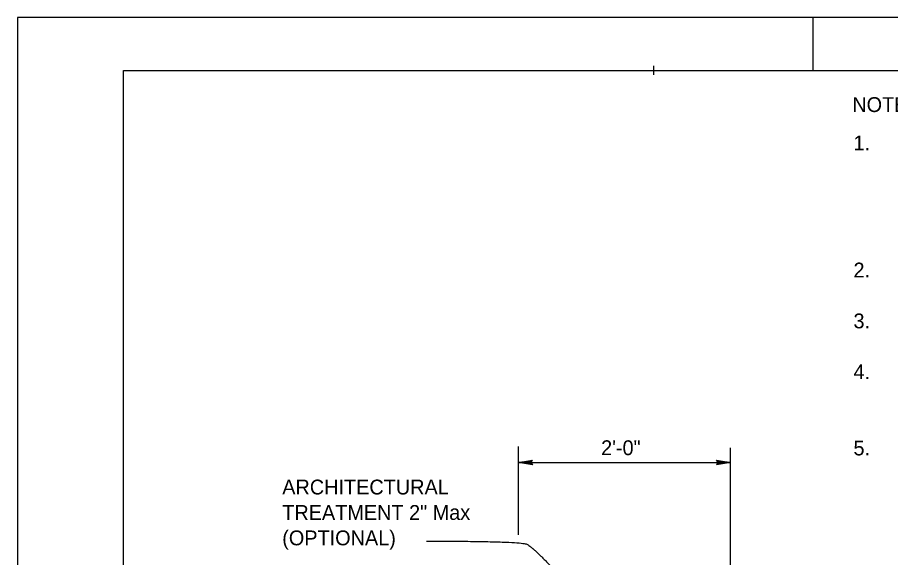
# Model space of a CAD drawing. Extents: x 0 to 2.83, y 0 to 1.83.
# Drawn here: x 0 to 0.686, y 1.408 to 1.833 of the extents above; entities that cross this region are included whole.
import ezdxf

# ---------------------------------------------------------------- set-up
doc = ezdxf.new("R2010")
doc.units = 0
for name, color, linetype in [('10 Sheet Format', 7, 'Continuous'), ('210 Border', 7, 'Continuous'), ('212 Leaders and Dim Lines', 7, 'Continuous'), ('214 Text and Titles', 7, 'Continuous')]:
    doc.layers.add(name, color=color, linetype=linetype)

msp = doc.modelspace()

# ---------------------------------------------------------------- linework, layer by layer
at = {"layer": '10 Sheet Format'}
msp.add_lwpolyline([(0, 0), (2.83333, 0), (2.83333, 1.83333), (0, 1.83333)], close=True, dxfattribs=at)
at = {"layer": '210 Border'}
for p, q in [((0.625, 1.83333), (0.625, 1.79167)), ((0.08333, 0.08333), (0.08333, 1.79167)), ((0.08333, 1.79167), (2.79167, 1.79167)), ((0.5, 1.78819), (0.5, 1.79514))]:
    msp.add_line(p, q, dxfattribs=at)
at = {"layer": '212 Leaders and Dim Lines'}
for p, q in [((0.3937, 1.42637), (0.3937, 1.49587)), ((0.56037, 1.39824), (0.56037, 1.49469)), ((0.3937, 1.48331), (0.4047, 1.48515)), ((0.3937, 1.48331), (0.40442, 1.48469)), ((0.40414, 1.48423), (0.3937, 1.48331)), ((0.40385, 1.48377), (0.3937, 1.48331)), ((0.3937, 1.48331), (0.56037, 1.48331)), ((0.40357, 1.48331), (0.3937, 1.48331)), ((0.4047, 1.48147), (0.3937, 1.48331)), ((0.3937, 1.48331), (0.40414, 1.48239)), ((0.40442, 1.48193), (0.3937, 1.48331)), ((0.3937, 1.48331), (0.40385, 1.48285)), ((0.40357, 1.48331), (0.40414, 1.48423)), ((0.40414, 1.48239), (0.40357, 1.48331)), ((0.40414, 1.48423), (0.4047, 1.48515)), ((0.40414, 1.48239), (0.4047, 1.48147)), ((0.54994, 1.48423), (0.54937, 1.48514)), ((0.54937, 1.48514), (0.56037, 1.48331)), ((0.56037, 1.48331), (0.54937, 1.48147)), ((0.54994, 1.48239), (0.54937, 1.48147)), ((0.54965, 1.48468), (0.56037, 1.48331)), ((0.56037, 1.48331), (0.54965, 1.48193)), ((0.56037, 1.48331), (0.54994, 1.48423)), ((0.54994, 1.48423), (0.5505, 1.48331)), ((0.54994, 1.48239), (0.56037, 1.48331)), ((0.5505, 1.48331), (0.54994, 1.48239)), ((0.56037, 1.48331), (0.55022, 1.48377)), ((0.55022, 1.48285), (0.56037, 1.48331)), ((0.5505, 1.48331), (0.56037, 1.48331))]:
    msp.add_line(p, q, dxfattribs=at)
at = {"layer": '214 Text and Titles'}
msp.add_open_spline([(0.32131, 1.42136), (0.39473, 1.42136), (0.40571, 1.41641), (0.42839, 1.39167)], degree=2, dxfattribs=at)

# ---------------------------------------------------------------- texts
at = {"layer": '212 Leaders and Dim Lines'}
msp.add_text('2\'-0"', height=0.011667, dxfattribs=at).set_placement((0.45862, 1.48898))
at = {"layer": '214 Text and Titles'}
for s, height, p in [('NOTES:', 0.011667, (0.656, 1.75894)), ('1.', 0.011667, (0.65695, 1.72877)), ('2.', 0.011667, (0.65695, 1.62877)), ('3.', 0.011667, (0.65695, 1.58877)), ('4.', 0.011667, (0.65695, 1.54877)), ('5.', 0.011667, (0.65695, 1.48877)), ('ARCHITECTURAL', 0.0116667, (0.20806, 1.45806)), ('TREATMENT 2" Max', 0.0116667, (0.20806, 1.43806)), ('(OPTIONAL)', 0.011667, (0.20806, 1.41806))]:
    msp.add_text(s, height=height, dxfattribs=at).set_placement(p)

doc.saveas('drawing.dxf')
